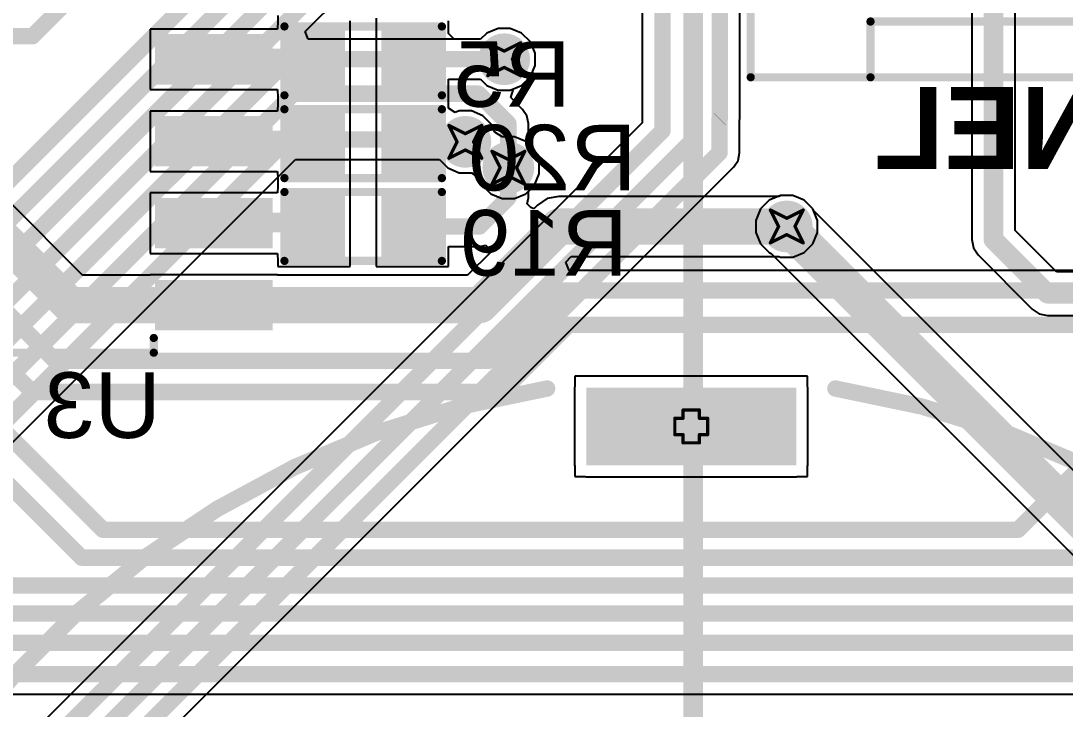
# Model space of a CAD drawing. Header units: inches. Extents: x -48 to 200, y -49 to 27.
# Drawn here: x 1.523 to 2.16, y 1.291 to 1.71 of the extents above; entities that cross this region are included whole.
import ezdxf

# ---------------------------------------------------------------- set-up
doc = ezdxf.new("R2010")
doc.units = ezdxf.units.IN
doc.header["$MEASUREMENT"] = 0
for name, color, linetype in [('Bottom Layer', 5, 'Continuous'), ('Bottom Overlay', 54, 'Continuous'), ('Bottom Paste', 16, 'Continuous'), ('Bottom Solder', 6, 'Continuous'), ('Dimension', 6, 'Continuous'), ('Drill Drawing', 1, 'Continuous'), ('Multi-Layer', 9, 'Continuous'), ('Pad Holes', 156, 'Continuous'), ('Top Layer', 1, 'Continuous'), ('Top Solder', 216, 'Continuous'), ('Via Holes', 16, 'Continuous')]:
    doc.layers.add(name, color=color, linetype=linetype)
doc.styles.add('Arial', font='', dxfattribs={"height": 0.2})
doc.styles.add('Arial_Bold', font='', dxfattribs={"height": 0.2})
doc.styles.get('Arial').set_extended_font_data('Arial')
doc.styles.get('Arial_Bold').set_extended_font_data('Arial', bold=True)

# ---------------------------------------------------------------- blocks, each defined once
blk = doc.blocks.new('R___0603_B_15')
at = {"layer": 'Bottom Layer'}
for points in [[(-0.045, -0.0175), (-0.045, 0.0175), (-0.015, 0.0175), (-0.015, -0.0175)], [(0.015, -0.0175), (0.015, 0.0175), (0.045, 0.0175), (0.045, -0.0175)]]:
    blk.add_hatch(color=5, dxfattribs=at).paths.add_polyline_path(points)
at = {"layer": 'Bottom Paste'}
for points in [[(-0.045, -0.0175), (-0.045, 0.0175), (-0.015, 0.0175), (-0.015, -0.0175)], [(0.015, -0.0175), (0.015, 0.0175), (0.045, 0.0175), (0.045, -0.0175)]]:
    blk.add_hatch(color=16, dxfattribs=at).paths.add_polyline_path(points)
at = {"layer": 'Bottom Solder'}
for points in [[(-0.049, -0.0215), (-0.049, 0.0215), (-0.011, 0.0215), (-0.011, -0.0215)], [(0.011, -0.0215), (0.011, 0.0215), (0.049, 0.0215), (0.049, -0.0215)]]:
    blk.add_hatch(color=6, dxfattribs=at).paths.add_polyline_path(points)
at = {"layer": 'Bottom Overlay', "const_width": 0.005}
for points in [[(-0.048, 0.021), (0.048, 0.021)], [(-0.048, -0.021), (-0.048, 0.021)], [(0.048, -0.021), (0.048, 0.021)], [(-0.048, -0.021), (0.048, -0.021)]]:
    blk.add_lwpolyline(points, dxfattribs=at)
at = {"layer": 'Bottom Overlay', "const_width": 0.0025}
for points in [[(-0.04925, 0.021, 1), (-0.04675, 0.021, 1)], [(-0.04925, 0.021, 1), (-0.04675, 0.021, 1)], [(0.04675, 0.021, 1), (0.04925, 0.021, 1)], [(0.04675, 0.021, 1), (0.04925, 0.021, 1)], [(-0.04925, -0.021, 1), (-0.04675, -0.021, 1)], [(-0.04925, -0.021, 1), (-0.04675, -0.021, 1)], [(0.04675, -0.021, 1), (0.04925, -0.021, 1)], [(0.04675, -0.021, 1), (0.04925, -0.021, 1)]]:
    blk.add_lwpolyline(points, format="xyb", close=True, dxfattribs=at)
blk = doc.blocks.new('R___0603_B_16')
at = {"layer": 'Bottom Layer'}
for points in [[(-0.045, -0.0175), (-0.045, 0.0175), (-0.015, 0.0175), (-0.015, -0.0175)], [(0.015, -0.0175), (0.015, 0.0175), (0.045, 0.0175), (0.045, -0.0175)]]:
    blk.add_hatch(color=5, dxfattribs=at).paths.add_polyline_path(points)
at = {"layer": 'Bottom Paste'}
for points in [[(-0.045, -0.0175), (-0.045, 0.0175), (-0.015, 0.0175), (-0.015, -0.0175)], [(0.015, -0.0175), (0.015, 0.0175), (0.045, 0.0175), (0.045, -0.0175)]]:
    blk.add_hatch(color=16, dxfattribs=at).paths.add_polyline_path(points)
at = {"layer": 'Bottom Solder'}
for points in [[(-0.049, -0.0215), (-0.049, 0.0215), (-0.011, 0.0215), (-0.011, -0.0215)], [(0.011, -0.0215), (0.011, 0.0215), (0.049, 0.0215), (0.049, -0.0215)]]:
    blk.add_hatch(color=6, dxfattribs=at).paths.add_polyline_path(points)
at = {"layer": 'Bottom Overlay', "const_width": 0.005}
for points in [[(-0.048, 0.021), (0.048, 0.021)], [(-0.048, -0.021), (-0.048, 0.021)], [(0.048, -0.021), (0.048, 0.021)], [(-0.048, -0.021), (0.048, -0.021)]]:
    blk.add_lwpolyline(points, dxfattribs=at)
at = {"layer": 'Bottom Overlay', "const_width": 0.0025}
for points in [[(-0.04925, 0.021, 1), (-0.04675, 0.021, 1)], [(-0.04925, 0.021, 1), (-0.04675, 0.021, 1)], [(0.04675, 0.021, 1), (0.04925, 0.021, 1)], [(0.04675, 0.021, 1), (0.04925, 0.021, 1)], [(-0.04925, -0.021, 1), (-0.04675, -0.021, 1)], [(-0.04925, -0.021, 1), (-0.04675, -0.021, 1)], [(0.04675, -0.021, 1), (0.04925, -0.021, 1)], [(0.04675, -0.021, 1), (0.04925, -0.021, 1)]]:
    blk.add_lwpolyline(points, format="xyb", close=True, dxfattribs=at)
blk = doc.blocks.new('RV4NAYSD503A_B_19')
at = {"layer": 'Bottom Solder'}
h = blk.add_hatch(color=6, dxfattribs=at)
edge = h.paths.add_edge_path()
edge.add_arc((0.53202, 0.00126), 0.004, 0, 360)
at = {"layer": 'Pad Holes'}
blk.add_hatch(color=7, dxfattribs=at).paths.add_polyline_path([(0.55564, 0.06524), (0.55564, -0.06272), (0.5084, -0.06272), (0.5084, 0.06524)])
at = {"layer": 'Top Solder'}
h = blk.add_hatch(color=216, dxfattribs=at)
edge = h.paths.add_edge_path()
edge.add_arc((0.53202, 0.00126), 0.004, 0, 360)
at = {"layer": 'Bottom Overlay', "const_width": 0.01}
for points in [[(-0.55796, 0.00126, -0.924155), (0.55517, 0.08915)], [(0.55517, -0.08663, -0.924155), (-0.55796, 0.00126)]]:
    blk.add_lwpolyline(points, format="xyb", dxfattribs=at)
at = {"layer": 'Bottom Overlay', "const_width": 0.005}
for points in [[(0.55267, 0.08915, 1), (0.55767, 0.08915, 1)], [(0.55267, -0.08663, 1), (0.55767, -0.08663, 1)]]:
    blk.add_lwpolyline(points, format="xyb", close=True, dxfattribs=at)
blk = doc.blocks.new('0022232041_B_24')
at = {"layer": 'Bottom Layer'}
blk.add_hatch(color=5, dxfattribs=at).paths.add_polyline_path([(-0.18543, 0.03543), (-0.11457, 0.03543), (-0.11457, -0.03543), (-0.18543, -0.03543)])
h = blk.add_hatch(color=5, dxfattribs=at)
edge = h.paths.add_edge_path()
edge.add_arc((-0.05, 0), 0.03543, 0, 360)
h = blk.add_hatch(color=5, dxfattribs=at)
edge = h.paths.add_edge_path()
edge.add_arc((0.05, 0), 0.03543, 0, 360)
h = blk.add_hatch(color=5, dxfattribs=at)
edge = h.paths.add_edge_path()
edge.add_arc((0.15, 0), 0.03543, 0, 360)
at = {"layer": 'Bottom Solder'}
blk.add_hatch(color=6, dxfattribs=at).paths.add_polyline_path([(-0.18943, 0.03943), (-0.11057, 0.03943), (-0.11057, -0.03943), (-0.18943, -0.03943)])
h = blk.add_hatch(color=6, dxfattribs=at)
edge = h.paths.add_edge_path()
edge.add_arc((-0.05, 0), 0.03943, 0, 360)
h = blk.add_hatch(color=6, dxfattribs=at)
edge = h.paths.add_edge_path()
edge.add_arc((0.05, 0), 0.03943, 0, 360)
h = blk.add_hatch(color=6, dxfattribs=at)
edge = h.paths.add_edge_path()
edge.add_arc((0.15, 0), 0.03943, 0, 360)
at = {"layer": 'Multi-Layer'}
blk.add_hatch(color=9, dxfattribs=at).paths.add_polyline_path([(-0.18543, 0.03543), (-0.11457, 0.03543), (-0.11457, -0.03543), (-0.18543, -0.03543)])
h = blk.add_hatch(color=9, dxfattribs=at)
edge = h.paths.add_edge_path()
edge.add_arc((-0.05, 0), 0.03543, 0, 360)
h = blk.add_hatch(color=9, dxfattribs=at)
edge = h.paths.add_edge_path()
edge.add_arc((0.05, 0), 0.03543, 0, 360)
h = blk.add_hatch(color=9, dxfattribs=at)
edge = h.paths.add_edge_path()
edge.add_arc((0.15, 0), 0.03543, 0, 360)
at = {"layer": 'Pad Holes'}
h = blk.add_hatch(color=7, dxfattribs=at)
edge = h.paths.add_edge_path()
edge.add_arc((-0.15, 0), 0.02008, 0, 360)
h = blk.add_hatch(color=7, dxfattribs=at)
edge = h.paths.add_edge_path()
edge.add_arc((-0.05, 0), 0.02008, 0, 360)
h = blk.add_hatch(color=7, dxfattribs=at)
edge = h.paths.add_edge_path()
edge.add_arc((0.05, 0), 0.02008, 0, 360)
h = blk.add_hatch(color=7, dxfattribs=at)
edge = h.paths.add_edge_path()
edge.add_arc((0.15, 0), 0.02008, 0, 360)
at = {"layer": 'Top Layer'}
blk.add_hatch(color=1, dxfattribs=at).paths.add_polyline_path([(-0.18543, 0.03543), (-0.11457, 0.03543), (-0.11457, -0.03543), (-0.18543, -0.03543)])
h = blk.add_hatch(color=1, dxfattribs=at)
edge = h.paths.add_edge_path()
edge.add_arc((-0.05, 0), 0.03543, 0, 360)
h = blk.add_hatch(color=1, dxfattribs=at)
edge = h.paths.add_edge_path()
edge.add_arc((0.05, 0), 0.03543, 0, 360)
h = blk.add_hatch(color=1, dxfattribs=at)
edge = h.paths.add_edge_path()
edge.add_arc((0.15, 0), 0.03543, 0, 360)
at = {"layer": 'Top Solder'}
blk.add_hatch(color=216, dxfattribs=at).paths.add_polyline_path([(-0.18943, 0.03943), (-0.11057, 0.03943), (-0.11057, -0.03943), (-0.18943, -0.03943)])
h = blk.add_hatch(color=216, dxfattribs=at)
edge = h.paths.add_edge_path()
edge.add_arc((-0.05, 0), 0.03943, 0, 360)
h = blk.add_hatch(color=216, dxfattribs=at)
edge = h.paths.add_edge_path()
edge.add_arc((0.05, 0), 0.03943, 0, 360)
h = blk.add_hatch(color=216, dxfattribs=at)
edge = h.paths.add_edge_path()
edge.add_arc((0.15, 0), 0.03943, 0, 360)
at = {"layer": 'Bottom Overlay', "const_width": 0.005}
for points in [[(-0.198, -0.122), (-0.198, 0.129)], [(-0.198, 0.129), (0.199, 0.129)], [(0.199, -0.122), (0.199, 0.129)], [(-0.12495, -0.122), (-0.12495, -0.088)], [(-0.12495, -0.088), (0.12495, -0.088)], [(0.12495, -0.122), (0.12495, -0.088)], [(-0.198, -0.122), (0.199, -0.122)]]:
    blk.add_lwpolyline(points, dxfattribs=at)
at = {"layer": 'Bottom Overlay', "const_width": 0.0025}
for points in [[(-0.19925, 0.129, 1), (-0.19675, 0.129, 1)], [(-0.19925, 0.129, 1), (-0.19675, 0.129, 1)], [(0.19775, 0.129, 1), (0.20025, 0.129, 1)], [(0.19775, 0.129, 1), (0.20025, 0.129, 1)], [(-0.1262, -0.088, 1), (-0.12369, -0.088, 1)], [(-0.1262, -0.088, 1), (-0.12369, -0.088, 1)], [(0.12369, -0.088, 1), (0.1262, -0.088, 1)], [(0.12369, -0.088, 1), (0.1262, -0.088, 1)], [(-0.19925, -0.122, 1), (-0.19675, -0.122, 1)], [(-0.19925, -0.122, 1), (-0.19675, -0.122, 1)], [(-0.1262, -0.122, 1), (-0.12369, -0.122, 1)], [(0.12369, -0.122, 1), (0.1262, -0.122, 1)], [(0.19775, -0.122, 1), (0.20025, -0.122, 1)], [(0.19775, -0.122, 1), (0.20025, -0.122, 1)]]:
    blk.add_lwpolyline(points, format="xyb", close=True, dxfattribs=at)
blk = doc.blocks.new('16_SOIC__0_295___7_50___W______B_26')
at = {"layer": 'Bottom Layer'}
for points in [[(-0.21654, 0.18642), (-0.15276, 0.18642), (-0.15276, 0.16358), (-0.21654, 0.16358)], [(0.15276, 0.18642), (0.21654, 0.18642), (0.21654, 0.16358), (0.15276, 0.16358)], [(-0.21654, 0.13642), (-0.15276, 0.13642), (-0.15276, 0.11358), (-0.21654, 0.11358)], [(0.15276, 0.13642), (0.21654, 0.13642), (0.21654, 0.11358), (0.15276, 0.11358)], [(-0.21654, 0.08642), (-0.15276, 0.08642), (-0.15276, 0.06358), (-0.21654, 0.06358)], [(0.15276, 0.08642), (0.21654, 0.08642), (0.21654, 0.06358), (0.15276, 0.06358)], [(-0.21654, 0.03642), (-0.15276, 0.03642), (-0.15276, 0.01358), (-0.21654, 0.01358)], [(0.15276, 0.03642), (0.21654, 0.03642), (0.21654, 0.01358), (0.15276, 0.01358)], [(-0.21654, -0.01358), (-0.15276, -0.01358), (-0.15276, -0.03642), (-0.21654, -0.03642)], [(0.15276, -0.01358), (0.21654, -0.01358), (0.21654, -0.03642), (0.15276, -0.03642)], [(-0.21654, -0.06358), (-0.15276, -0.06358), (-0.15276, -0.08642), (-0.21654, -0.08642)], [(0.15276, -0.06358), (0.21654, -0.06358), (0.21654, -0.08642), (0.15276, -0.08642)], [(-0.21654, -0.11358), (-0.15276, -0.11358), (-0.15276, -0.13642), (-0.21654, -0.13642)], [(0.15276, -0.11358), (0.21654, -0.11358), (0.21654, -0.13642), (0.15276, -0.13642)], [(-0.21654, -0.16358), (-0.15276, -0.16358), (-0.15276, -0.18642), (-0.21654, -0.18642)], [(0.15276, -0.16358), (0.21654, -0.16358), (0.21654, -0.18642), (0.15276, -0.18642)]]:
    blk.add_hatch(color=5, dxfattribs=at).paths.add_polyline_path(points)
at = {"layer": 'Bottom Paste'}
for points in [[(-0.21654, 0.18642), (-0.15276, 0.18642), (-0.15276, 0.16358), (-0.21654, 0.16358)], [(0.15276, 0.18642), (0.21654, 0.18642), (0.21654, 0.16358), (0.15276, 0.16358)], [(-0.21654, 0.13642), (-0.15276, 0.13642), (-0.15276, 0.11358), (-0.21654, 0.11358)], [(0.15276, 0.13642), (0.21654, 0.13642), (0.21654, 0.11358), (0.15276, 0.11358)], [(-0.21654, 0.08642), (-0.15276, 0.08642), (-0.15276, 0.06358), (-0.21654, 0.06358)], [(0.15276, 0.08642), (0.21654, 0.08642), (0.21654, 0.06358), (0.15276, 0.06358)], [(-0.21654, 0.03642), (-0.15276, 0.03642), (-0.15276, 0.01358), (-0.21654, 0.01358)], [(0.15276, 0.03642), (0.21654, 0.03642), (0.21654, 0.01358), (0.15276, 0.01358)], [(-0.21654, -0.01358), (-0.15276, -0.01358), (-0.15276, -0.03642), (-0.21654, -0.03642)], [(0.15276, -0.01358), (0.21654, -0.01358), (0.21654, -0.03642), (0.15276, -0.03642)], [(-0.21654, -0.06358), (-0.15276, -0.06358), (-0.15276, -0.08642), (-0.21654, -0.08642)], [(0.15276, -0.06358), (0.21654, -0.06358), (0.21654, -0.08642), (0.15276, -0.08642)], [(-0.21654, -0.11358), (-0.15276, -0.11358), (-0.15276, -0.13642), (-0.21654, -0.13642)], [(0.15276, -0.11358), (0.21654, -0.11358), (0.21654, -0.13642), (0.15276, -0.13642)], [(-0.21654, -0.16358), (-0.15276, -0.16358), (-0.15276, -0.18642), (-0.21654, -0.18642)], [(0.15276, -0.16358), (0.21654, -0.16358), (0.21654, -0.18642), (0.15276, -0.18642)]]:
    blk.add_hatch(color=16, dxfattribs=at).paths.add_polyline_path(points)
at = {"layer": 'Bottom Solder'}
for points in [[(-0.22054, 0.19042), (-0.14876, 0.19042), (-0.14876, 0.15958), (-0.22054, 0.15958)], [(0.14876, 0.19042), (0.22054, 0.19042), (0.22054, 0.15958), (0.14876, 0.15958)], [(-0.22054, 0.14042), (-0.14876, 0.14042), (-0.14876, 0.10958), (-0.22054, 0.10958)], [(0.14876, 0.14042), (0.22054, 0.14042), (0.22054, 0.10958), (0.14876, 0.10958)], [(-0.22054, 0.09042), (-0.14876, 0.09042), (-0.14876, 0.05958), (-0.22054, 0.05958)], [(0.14876, 0.09042), (0.22054, 0.09042), (0.22054, 0.05958), (0.14876, 0.05958)], [(-0.22054, 0.04042), (-0.14876, 0.04042), (-0.14876, 0.00958), (-0.22054, 0.00958)], [(0.14876, 0.04042), (0.22054, 0.04042), (0.22054, 0.00958), (0.14876, 0.00958)], [(-0.22054, -0.00958), (-0.14876, -0.00958), (-0.14876, -0.04042), (-0.22054, -0.04042)], [(0.14876, -0.00958), (0.22054, -0.00958), (0.22054, -0.04042), (0.14876, -0.04042)], [(-0.22054, -0.05958), (-0.14876, -0.05958), (-0.14876, -0.09042), (-0.22054, -0.09042)], [(0.14876, -0.05958), (0.22054, -0.05958), (0.22054, -0.09042), (0.14876, -0.09042)], [(-0.22054, -0.10958), (-0.14876, -0.10958), (-0.14876, -0.14042), (-0.22054, -0.14042)], [(0.14876, -0.10958), (0.22054, -0.10958), (0.22054, -0.14042), (0.14876, -0.14042)], [(-0.22054, -0.15958), (-0.14876, -0.15958), (-0.14876, -0.19042), (-0.22054, -0.19042)], [(0.14876, -0.15958), (0.22054, -0.15958), (0.22054, -0.19042), (0.14876, -0.19042)]]:
    blk.add_hatch(color=6, dxfattribs=at).paths.add_polyline_path(points)
at = {"layer": 'Bottom Overlay', "const_width": 0.005}
for points in [[(-0.148, 0.195), (-0.148, 0.204)], [(-0.148, 0.204), (0.148, 0.204)], [(0.148, 0.195), (0.148, 0.204)], [(-0.228, -0.181), (-0.228, -0.171)], [(-0.228, -0.171), (-0.223, -0.176)], [(-0.228, -0.181), (-0.223, -0.176)], [(-0.148, -0.204), (-0.148, -0.195)], [(0.148, -0.204), (0.148, -0.195)], [(-0.148, -0.204), (0.148, -0.204)]]:
    blk.add_lwpolyline(points, dxfattribs=at)
at = {"layer": 'Bottom Overlay', "const_width": 0.0025}
for points in [[(-0.14925, 0.204, 1), (-0.14675, 0.204, 1)], [(-0.14925, 0.204, 1), (-0.14675, 0.204, 1)], [(0.14675, 0.204, 1), (0.14925, 0.204, 1)], [(0.14675, 0.204, 1), (0.14925, 0.204, 1)], [(-0.14925, 0.195, 1), (-0.14675, 0.195, 1)], [(0.14675, 0.195, 1), (0.14925, 0.195, 1)], [(-0.22925, -0.171, 1), (-0.22675, -0.171, 1)], [(-0.22925, -0.171, 1), (-0.22675, -0.171, 1)], [(-0.22425, -0.176, 1), (-0.22175, -0.176, 1)], [(-0.22425, -0.176, 1), (-0.22175, -0.176, 1)], [(-0.22925, -0.181, 1), (-0.22675, -0.181, 1)], [(-0.22925, -0.181, 1), (-0.22675, -0.181, 1)], [(-0.14925, -0.195, 1), (-0.14675, -0.195, 1)], [(0.14675, -0.195, 1), (0.14925, -0.195, 1)], [(-0.14925, -0.204, 1), (-0.14675, -0.204, 1)], [(-0.14925, -0.204, 1), (-0.14675, -0.204, 1)], [(0.14675, -0.204, 1), (0.14925, -0.204, 1)], [(0.14675, -0.204, 1), (0.14925, -0.204, 1)]]:
    blk.add_lwpolyline(points, format="xyb", close=True, dxfattribs=at)
blk = doc.blocks.new('R___0603_B_32')
at = {"layer": 'Bottom Layer'}
for points in [[(-0.045, -0.0175), (-0.045, 0.0175), (-0.015, 0.0175), (-0.015, -0.0175)], [(0.015, -0.0175), (0.015, 0.0175), (0.045, 0.0175), (0.045, -0.0175)]]:
    blk.add_hatch(color=5, dxfattribs=at).paths.add_polyline_path(points)
at = {"layer": 'Bottom Paste'}
for points in [[(-0.045, -0.0175), (-0.045, 0.0175), (-0.015, 0.0175), (-0.015, -0.0175)], [(0.015, -0.0175), (0.015, 0.0175), (0.045, 0.0175), (0.045, -0.0175)]]:
    blk.add_hatch(color=16, dxfattribs=at).paths.add_polyline_path(points)
at = {"layer": 'Bottom Solder'}
for points in [[(-0.049, -0.0215), (-0.049, 0.0215), (-0.011, 0.0215), (-0.011, -0.0215)], [(0.011, -0.0215), (0.011, 0.0215), (0.049, 0.0215), (0.049, -0.0215)]]:
    blk.add_hatch(color=6, dxfattribs=at).paths.add_polyline_path(points)
at = {"layer": 'Bottom Overlay', "const_width": 0.005}
for points in [[(-0.048, 0.021), (0.048, 0.021)], [(-0.048, -0.021), (-0.048, 0.021)], [(0.048, -0.021), (0.048, 0.021)], [(-0.048, -0.021), (0.048, -0.021)]]:
    blk.add_lwpolyline(points, dxfattribs=at)
at = {"layer": 'Bottom Overlay', "const_width": 0.0025}
for points in [[(-0.04925, 0.021, 1), (-0.04675, 0.021, 1)], [(-0.04925, 0.021, 1), (-0.04675, 0.021, 1)], [(0.04675, 0.021, 1), (0.04925, 0.021, 1)], [(0.04675, 0.021, 1), (0.04925, 0.021, 1)], [(-0.04925, -0.021, 1), (-0.04675, -0.021, 1)], [(-0.04925, -0.021, 1), (-0.04675, -0.021, 1)], [(0.04675, -0.021, 1), (0.04925, -0.021, 1)], [(0.04675, -0.021, 1), (0.04925, -0.021, 1)]]:
    blk.add_lwpolyline(points, format="xyb", close=True, dxfattribs=at)

msp = doc.modelspace()

# ---------------------------------------------------------------- hatches: boundary and pattern name
at = {"layer": 'Bottom Layer'}
h = msp.add_hatch(color=5, dxfattribs=at)
edge = h.paths.add_edge_path()
edge.add_arc((1.81768, 1.687), 0.01181, 0, 360)
h = msp.add_hatch(color=5, dxfattribs=at)
edge = h.paths.add_edge_path()
edge.add_arc((1.79399, 1.63662), 0.01181, 0, 360)
h = msp.add_hatch(color=5, dxfattribs=at)
edge = h.paths.add_edge_path()
edge.add_arc((1.82021, 1.6208), 0.01181, 0, 360)
h = msp.add_hatch(color=5, dxfattribs=at)
edge = h.paths.add_edge_path()
edge.add_arc((1.99, 1.585), 0.01181, 0, 360)
at = {"layer": 'Bottom Solder'}
h = msp.add_hatch(color=6, dxfattribs=at)
edge = h.paths.add_edge_path()
edge.add_arc((1.81768, 1.687), 0.01581, 0, 360)
h = msp.add_hatch(color=6, dxfattribs=at)
edge = h.paths.add_edge_path()
edge.add_arc((1.79399, 1.63662), 0.01581, 0, 360)
h = msp.add_hatch(color=6, dxfattribs=at)
edge = h.paths.add_edge_path()
edge.add_arc((1.82021, 1.6208), 0.01581, 0, 360)
h = msp.add_hatch(color=6, dxfattribs=at)
edge = h.paths.add_edge_path()
edge.add_arc((1.99, 1.585), 0.01581, 0, 360)
at = {"layer": 'Top Layer'}
h = msp.add_hatch(color=1, dxfattribs=at)
edge = h.paths.add_edge_path()
edge.add_arc((1.81768, 1.687), 0.01181, 0, 360)
h = msp.add_hatch(color=1, dxfattribs=at)
edge = h.paths.add_edge_path()
edge.add_arc((1.79399, 1.63662), 0.01181, 0, 360)
h = msp.add_hatch(color=1, dxfattribs=at)
edge = h.paths.add_edge_path()
edge.add_arc((1.82021, 1.6208), 0.01181, 0, 360)
h = msp.add_hatch(color=1, dxfattribs=at)
edge = h.paths.add_edge_path()
edge.add_arc((1.99, 1.585), 0.01181, 0, 360)
at = {"layer": 'Top Solder'}
h = msp.add_hatch(color=216, dxfattribs=at)
edge = h.paths.add_edge_path()
edge.add_arc((1.81768, 1.687), 0.01581, 0, 360)
h = msp.add_hatch(color=216, dxfattribs=at)
edge = h.paths.add_edge_path()
edge.add_arc((1.79399, 1.63662), 0.01581, 0, 360)
h = msp.add_hatch(color=216, dxfattribs=at)
edge = h.paths.add_edge_path()
edge.add_arc((1.82021, 1.6208), 0.01581, 0, 360)
h = msp.add_hatch(color=216, dxfattribs=at)
edge = h.paths.add_edge_path()
edge.add_arc((1.99, 1.585), 0.01581, 0, 360)
at = {"layer": 'Via Holes'}
h = msp.add_hatch(color=7, dxfattribs=at)
edge = h.paths.add_edge_path()
edge.add_arc((1.81768, 1.687), 0.00591, 0, 360)
h = msp.add_hatch(color=7, dxfattribs=at)
edge = h.paths.add_edge_path()
edge.add_arc((1.79399, 1.63662), 0.00591, 0, 360)
h = msp.add_hatch(color=7, dxfattribs=at)
edge = h.paths.add_edge_path()
edge.add_arc((1.82021, 1.6208), 0.00591, 0, 360)
h = msp.add_hatch(color=7, dxfattribs=at)
edge = h.paths.add_edge_path()
edge.add_arc((1.99, 1.585), 0.00591, 0, 360)

# ---------------------------------------------------------------- linework, layer by layer
at = {"layer": 'Bottom Layer'}
for p, q in [((1.67968, 1.71364), (1.67968, 1.71035)), ((1.67968, 1.71035), (1.67954, 1.70542)), ((1.72368, 1.707), (1.72368, 1.7105)), ((1.72368, 1.665), (1.72368, 1.707)), ((1.73968, 1.712), (1.73968, 1.707)), ((1.73968, 1.707), (1.73968, 1.665)), ((1.78368, 1.70277), (1.78368, 1.7105)), ((1.67954, 1.70542), (1.60176, 1.70542)), ((1.60176, 1.70542), (1.60176, 1.66858)), ((1.78721, 1.69924), (1.78368, 1.70277)), ((1.80702, 1.70295), (1.80331, 1.69924)), ((1.81394, 1.70581), (1.80702, 1.70295)), ((1.82142, 1.70581), (1.81394, 1.70581)), ((1.82833, 1.70295), (1.82142, 1.70581)), ((1.83363, 1.69766), (1.82833, 1.70295)), ((1.80331, 1.69924), (1.78721, 1.69924)), ((1.83649, 1.69074), (1.83363, 1.69766)), ((1.83649, 1.68326), (1.83649, 1.69074)), ((1.83363, 1.67634), (1.83649, 1.68326)), ((1.78368, 1.665), (1.78368, 1.67476)), ((1.78368, 1.67476), (1.80331, 1.67476)), ((1.80331, 1.67476), (1.80702, 1.67105)), ((1.82833, 1.67105), (1.83363, 1.67634)), ((1.60176, 1.66858), (1.67953, 1.66858)), ((1.67953, 1.66858), (1.67968, 1.66364)), ((1.80702, 1.67105), (1.81394, 1.66819)), ((1.82142, 1.66819), (1.82833, 1.67105)), ((1.67968, 1.66364), (1.67968, 1.66)), ((1.72368, 1.66), (1.72368, 1.665)), ((1.73968, 1.665), (1.73968, 1.6615)), ((1.78368, 1.66), (1.78368, 1.665)), ((1.81394, 1.66819), (1.82142, 1.66819)), ((1.67968, 1.66), (1.67954, 1.65542)), ((1.72368, 1.6565), (1.72368, 1.66)), ((1.72368, 1.6145), (1.72368, 1.6565)), ((1.73968, 1.6615), (1.73968, 1.6565)), ((1.73968, 1.6565), (1.73968, 1.611)), ((1.78368, 1.65721), (1.78368, 1.66)), ((1.78784, 1.65443), (1.78368, 1.65721)), ((1.67954, 1.65542), (1.60176, 1.65542)), ((1.60176, 1.65542), (1.60176, 1.61858)), ((1.79025, 1.65543), (1.78784, 1.65443)), ((1.79773, 1.65543), (1.79025, 1.65543)), ((1.80465, 1.65257), (1.79773, 1.65543)), ((1.80994, 1.64728), (1.80465, 1.65257)), ((1.81192, 1.64251), (1.80994, 1.64728)), ((1.81647, 1.63961), (1.81192, 1.64251)), ((1.82395, 1.63961), (1.81647, 1.63961)), ((1.83087, 1.63675), (1.82395, 1.63961)), ((1.83616, 1.63145), (1.83087, 1.63675)), ((1.83902, 1.62454), (1.83616, 1.63145)), ((1.83902, 1.61706), (1.83902, 1.62454)), ((1.60176, 1.61858), (1.67953, 1.61858)), ((1.67953, 1.61858), (1.67968, 1.61364)), ((1.67968, 1.61364), (1.67968, 1.6095)), ((1.72368, 1.6095), (1.72368, 1.6145)), ((1.73968, 1.611), (1.73968, 1.611)), ((1.73968, 1.611), (1.73968, 1.6095)), ((1.83616, 1.61014), (1.83902, 1.61706)), ((1.67954, 1.60542), (1.60176, 1.60542)), ((1.60176, 1.60542), (1.60176, 1.56858)), ((1.67968, 1.6095), (1.67954, 1.60542)), ((1.72368, 1.606), (1.72368, 1.6095)), ((1.72368, 1.5605), (1.72368, 1.606)), ((1.73968, 1.6095), (1.73968, 1.6095)), ((1.73968, 1.6095), (1.73968, 1.5605)), ((1.83244, 1.60643), (1.83616, 1.61014)), ((1.83244, 1.60253), (1.83244, 1.60643)), ((1.5606, 1.55535), (1.51535, 1.6006)), ((1.83168, 1.59871), (1.83244, 1.60253)), ((1.83397, 1.59666), (1.83168, 1.59871)), ((1.84398, 1.60196), (1.83802, 1.59798)), ((1.851, 1.60335), (1.84398, 1.60196)), ((1.98515, 1.60335), (1.851, 1.60335)), ((1.98626, 1.60381), (1.98515, 1.60335)), ((1.99374, 1.60381), (1.98626, 1.60381)), ((2.00066, 1.60095), (1.99374, 1.60381)), ((2.00595, 1.59566), (2.00066, 1.60095)), ((1.83581, 1.59576), (1.83397, 1.59666)), ((1.83802, 1.59798), (1.83581, 1.59576)), ((2.00881, 1.58874), (2.00595, 1.59566)), ((2.00881, 1.58126), (2.00881, 1.58874)), ((2.00595, 1.57434), (2.00881, 1.58126)), ((1.80268, 1.57276), (1.8065, 1.57352)), ((1.8065, 1.57352), (1.80855, 1.57124)), ((2.00066, 1.56905), (2.00595, 1.57434)), ((1.60176, 1.56858), (1.67954, 1.56858)), ((1.67954, 1.56858), (1.67968, 1.56364)), ((1.78368, 1.5605), (1.78368, 1.57276)), ((1.78368, 1.57276), (1.80268, 1.57276)), ((1.80945, 1.5694), (1.7954, 1.55535)), ((1.80855, 1.57124), (1.80945, 1.5694)), ((1.85519, 1.56324), (1.8586, 1.56665)), ((1.8586, 1.56665), (1.98515, 1.56665)), ((1.98515, 1.56665), (1.98626, 1.56619)), ((1.99374, 1.56619), (2.00066, 1.56905)), ((1.67968, 1.56364), (1.67968, 1.5605)), ((1.67968, 1.5605), (1.72368, 1.5605)), ((1.73968, 1.5605), (1.78368, 1.5605)), ((1.85726, 1.55824), (1.85519, 1.56324)), ((1.98626, 1.56619), (1.99374, 1.56619)), ((1.60176, 1.55535), (1.5606, 1.55535)), ((1.67954, 1.55542), (1.60176, 1.55542)), ((1.60176, 1.55542), (1.60176, 1.55535)), ((1.67954, 1.55535), (1.67954, 1.55542)), ((1.7954, 1.55535), (1.67954, 1.55535)), ((2.284, 1.55824), (1.85726, 1.55824)), ((0.53996, 1.29976), (2.26987, 1.29976))]:
    msp.add_line(p, q, dxfattribs=at)
for points, const_width in [([(1.64115, 1.6875), (1.70118, 1.6875)], 0.012), ([(1.76268, 1.687), (1.81768, 1.687)], 0.01), ([(1.64115, 1.6375), (1.70118, 1.6375)], 0.012), ([(1.7628, 1.63662), (1.79399, 1.63662)], 0.01), ([(1.82021, 1.60253), (1.82021, 1.6208)], 0.01), ([(1.80268, 1.585), (1.82021, 1.60253)], 0.01), ([(1.497, 1.593), (1.553, 1.537)], 0.022), ([(1.386, 1.587), (1.573, 1.4)], 0.01), ([(1.64115, 1.5875), (1.70118, 1.5875)], 0.012), ([(1.803, 1.537), (1.851, 1.585)], 0.022), ([(1.851, 1.585), (1.99, 1.585)], 0.022), ([(1.76168, 1.585), (1.80268, 1.585)], 0.01), ([(1.46651, 1.58049), (1.544, 1.503)], 0.01), ([(1.446, 1.568), (1.52997, 1.48403)], 0.01), ([(1.553, 1.537), (1.64065, 1.537)], 0.022), ([(1.64065, 1.537), (1.803, 1.537)], 0.022), ([(1.808, 1.503), (1.851, 1.546)], 0.01), ([(1.851, 1.546), (2.284, 1.546)], 0.01), ([(1.406, 1.537), (1.56, 1.383)], 0.01), ([(1.81603, 1.48403), (1.857, 1.525)], 0.01), ([(1.857, 1.525), (2.166, 1.525)], 0.01), ([(1.544, 1.503), (1.808, 1.503)], 0.01), ([(1.52997, 1.48403), (1.81603, 1.48403)], 0.01), ([(2.131, 1.4), (2.187, 1.456)], 0.01), ([(1.573, 1.4), (2.131, 1.4)], 0.01), ([(1.56, 1.383), (2.18126, 1.383)], 0.01), ([(0.778, 1.366), (2.30096, 1.366)], 0.01), ([(0.768, 1.349), (2.292, 1.349)], 0.01), ([(0.545, 1.331), (2.27998, 1.331)], 0.01), ([(0.53996, 1.312), (2.27493, 1.312)], 0.01)]:
    msp.add_lwpolyline(points, dxfattribs=dict(at, const_width=const_width))
for points, const_width in [([(1.63815, 1.6875, 1), (1.64415, 1.6875, 1)], 0.006), ([(1.69818, 1.6875, 1), (1.70418, 1.6875, 1)], 0.006), ([(1.76018, 1.687, 1), (1.76518, 1.687, 1)], 0.005), ([(1.81518, 1.687, 1), (1.82018, 1.687, 1)], 0.005), ([(1.63815, 1.6375, 1), (1.64415, 1.6375, 1)], 0.006), ([(1.69818, 1.6375, 1), (1.70418, 1.6375, 1)], 0.006), ([(1.7603, 1.63662, 1), (1.7653, 1.63662, 1)], 0.005), ([(1.79149, 1.63662, 1), (1.79649, 1.63662, 1)], 0.005), ([(1.81771, 1.6208, 1), (1.82271, 1.6208, 1)], 0.005), ([(1.81771, 1.60253, 1), (1.82271, 1.60253, 1)], 0.005), ([(1.81771, 1.60253, 1), (1.82271, 1.60253, 1)], 0.005), ([(1.63815, 1.5875, 1), (1.64415, 1.5875, 1)], 0.006), ([(1.69818, 1.5875, 1), (1.70418, 1.5875, 1)], 0.006), ([(1.8455, 1.585, 1), (1.8565, 1.585, 1)], 0.011), ([(1.8455, 1.585, 1), (1.8565, 1.585, 1)], 0.011), ([(1.9845, 1.585, 1), (1.9955, 1.585, 1)], 0.011), ([(1.75918, 1.585, 1), (1.76418, 1.585, 1)], 0.005), ([(1.80018, 1.585, 1), (1.80518, 1.585, 1)], 0.005), ([(1.80018, 1.585, 1), (1.80518, 1.585, 1)], 0.005), ([(1.5475, 1.537, 1), (1.5585, 1.537, 1)], 0.011), ([(1.5475, 1.537, 1), (1.5585, 1.537, 1)], 0.011), ([(1.63515, 1.537, 1), (1.64615, 1.537, 1)], 0.011), ([(1.63515, 1.537, 1), (1.64615, 1.537, 1)], 0.011), ([(1.7975, 1.537, 1), (1.8085, 1.537, 1)], 0.011), ([(1.7975, 1.537, 1), (1.8085, 1.537, 1)], 0.011), ([(1.8485, 1.546, 1), (1.8535, 1.546, 1)], 0.005), ([(1.8485, 1.546, 1), (1.8535, 1.546, 1)], 0.005), ([(1.8545, 1.525, 1), (1.8595, 1.525, 1)], 0.005), ([(1.8545, 1.525, 1), (1.8595, 1.525, 1)], 0.005), ([(1.5415, 1.503, 1), (1.5465, 1.503, 1)], 0.005), ([(1.5415, 1.503, 1), (1.5465, 1.503, 1)], 0.005), ([(1.8055, 1.503, 1), (1.8105, 1.503, 1)], 0.005), ([(1.8055, 1.503, 1), (1.8105, 1.503, 1)], 0.005), ([(1.52747, 1.48403, 1), (1.53247, 1.48403, 1)], 0.005), ([(1.52747, 1.48403, 1), (1.53247, 1.48403, 1)], 0.005), ([(1.81353, 1.48403, 1), (1.81853, 1.48403, 1)], 0.005), ([(1.81353, 1.48403, 1), (1.81853, 1.48403, 1)], 0.005), ([(1.5705, 1.4, 1), (1.5755, 1.4, 1)], 0.005), ([(1.5705, 1.4, 1), (1.5755, 1.4, 1)], 0.005), ([(2.1285, 1.4, 1), (2.1335, 1.4, 1)], 0.005), ([(2.1285, 1.4, 1), (2.1335, 1.4, 1)], 0.005), ([(1.5575, 1.383, 1), (1.5625, 1.383, 1)], 0.005), ([(1.5575, 1.383, 1), (1.5625, 1.383, 1)], 0.005)]:
    msp.add_lwpolyline(points, format="xyb", close=True, dxfattribs=dict(at, const_width=const_width))
at = {"layer": 'Dimension', "const_width": 0.012}
msp.add_lwpolyline([(1.933, -0.069), (1.933, 1.931)], dxfattribs=at)
at = {"layer": 'Drill Drawing', "const_width": 0.002}
for points in [[(1.80768, 1.697), (1.81768, 1.692)], [(1.80768, 1.697), (1.81268, 1.687)], [(1.81768, 1.692), (1.82768, 1.697)], [(1.82268, 1.687), (1.82768, 1.697)], [(1.80768, 1.677), (1.81268, 1.687)], [(1.82268, 1.687), (1.82768, 1.677)], [(1.80768, 1.677), (1.81768, 1.682)], [(1.81768, 1.682), (1.82768, 1.677)], [(1.78399, 1.64662), (1.79399, 1.64162)], [(1.78399, 1.64662), (1.78899, 1.63662)], [(1.79399, 1.64162), (1.80399, 1.64662)], [(1.79899, 1.63662), (1.80399, 1.64662)], [(1.78399, 1.62662), (1.78899, 1.63662)], [(1.79899, 1.63662), (1.80399, 1.62662)], [(1.78399, 1.62662), (1.79399, 1.63162)], [(1.79399, 1.63162), (1.80399, 1.62662)], [(1.81021, 1.6308), (1.82021, 1.6258)], [(1.81021, 1.6308), (1.81521, 1.6208)], [(1.82021, 1.6258), (1.83021, 1.6308)], [(1.82521, 1.6208), (1.83021, 1.6308)], [(1.81021, 1.6108), (1.81521, 1.6208)], [(1.82521, 1.6208), (1.83021, 1.6108)], [(1.81021, 1.6108), (1.82021, 1.6158)], [(1.82021, 1.6158), (1.83021, 1.6108)], [(1.98, 1.595), (1.99, 1.59)], [(1.98, 1.595), (1.985, 1.585)], [(1.99, 1.59), (2, 1.595)], [(1.995, 1.585), (2, 1.595)], [(1.98, 1.575), (1.985, 1.585)], [(1.995, 1.585), (2, 1.575)], [(1.98, 1.575), (1.99, 1.58)], [(1.99, 1.58), (2, 1.575)], [(1.92674, 1.46802), (1.92674, 1.47302)], [(1.92674, 1.47302), (1.93674, 1.47302)], [(1.93674, 1.46802), (1.93674, 1.47302)], [(1.92174, 1.45802), (1.92174, 1.46802)], [(1.92174, 1.46802), (1.92674, 1.46802)], [(1.93674, 1.46802), (1.94174, 1.46802)], [(1.94174, 1.45802), (1.94174, 1.46802)], [(1.92174, 1.45802), (1.92674, 1.45802)], [(1.92674, 1.45302), (1.92674, 1.45802)], [(1.93674, 1.45802), (1.94174, 1.45802)], [(1.93674, 1.45302), (1.93674, 1.45802)], [(1.92674, 1.45302), (1.93674, 1.45302)]]:
    msp.add_lwpolyline(points, dxfattribs=at)
at = {"layer": 'Drill Drawing', "const_width": 0.001}
for points in [[(1.80718, 1.697, 1), (1.80818, 1.697, 1)], [(1.80718, 1.697, 1), (1.80818, 1.697, 1)], [(1.82718, 1.697, 1), (1.82818, 1.697, 1)], [(1.82718, 1.697, 1), (1.82818, 1.697, 1)], [(1.81218, 1.687, 1), (1.81318, 1.687, 1)], [(1.81218, 1.687, 1), (1.81318, 1.687, 1)], [(1.81718, 1.692, 1), (1.81818, 1.692, 1)], [(1.81718, 1.692, 1), (1.81818, 1.692, 1)], [(1.82218, 1.687, 1), (1.82318, 1.687, 1)], [(1.82218, 1.687, 1), (1.82318, 1.687, 1)], [(1.81718, 1.682, 1), (1.81818, 1.682, 1)], [(1.81718, 1.682, 1), (1.81818, 1.682, 1)], [(1.80718, 1.677, 1), (1.80818, 1.677, 1)], [(1.80718, 1.677, 1), (1.80818, 1.677, 1)], [(1.82718, 1.677, 1), (1.82818, 1.677, 1)], [(1.82718, 1.677, 1), (1.82818, 1.677, 1)], [(1.78349, 1.64662, 1), (1.78449, 1.64662, 1)], [(1.78349, 1.64662, 1), (1.78449, 1.64662, 1)], [(1.80349, 1.64662, 1), (1.80449, 1.64662, 1)], [(1.80349, 1.64662, 1), (1.80449, 1.64662, 1)], [(1.78849, 1.63662, 1), (1.78949, 1.63662, 1)], [(1.78849, 1.63662, 1), (1.78949, 1.63662, 1)], [(1.79349, 1.64162, 1), (1.79449, 1.64162, 1)], [(1.79349, 1.64162, 1), (1.79449, 1.64162, 1)], [(1.79849, 1.63662, 1), (1.79949, 1.63662, 1)], [(1.79849, 1.63662, 1), (1.79949, 1.63662, 1)], [(1.79349, 1.63162, 1), (1.79449, 1.63162, 1)], [(1.79349, 1.63162, 1), (1.79449, 1.63162, 1)], [(1.80971, 1.6308, 1), (1.81071, 1.6308, 1)], [(1.80971, 1.6308, 1), (1.81071, 1.6308, 1)], [(1.82971, 1.6308, 1), (1.83071, 1.6308, 1)], [(1.82971, 1.6308, 1), (1.83071, 1.6308, 1)], [(1.78349, 1.62662, 1), (1.78449, 1.62662, 1)], [(1.78349, 1.62662, 1), (1.78449, 1.62662, 1)], [(1.80349, 1.62662, 1), (1.80449, 1.62662, 1)], [(1.80349, 1.62662, 1), (1.80449, 1.62662, 1)], [(1.81971, 1.6258, 1), (1.82071, 1.6258, 1)], [(1.81971, 1.6258, 1), (1.82071, 1.6258, 1)], [(1.81471, 1.6208, 1), (1.81571, 1.6208, 1)], [(1.81471, 1.6208, 1), (1.81571, 1.6208, 1)], [(1.82471, 1.6208, 1), (1.82571, 1.6208, 1)], [(1.82471, 1.6208, 1), (1.82571, 1.6208, 1)], [(1.80971, 1.6108, 1), (1.81071, 1.6108, 1)], [(1.80971, 1.6108, 1), (1.81071, 1.6108, 1)], [(1.81971, 1.6158, 1), (1.82071, 1.6158, 1)], [(1.81971, 1.6158, 1), (1.82071, 1.6158, 1)], [(1.82971, 1.6108, 1), (1.83071, 1.6108, 1)], [(1.82971, 1.6108, 1), (1.83071, 1.6108, 1)], [(1.9795, 1.595, 1), (1.9805, 1.595, 1)], [(1.9795, 1.595, 1), (1.9805, 1.595, 1)], [(1.9995, 1.595, 1), (2.0005, 1.595, 1)], [(1.9995, 1.595, 1), (2.0005, 1.595, 1)], [(1.9845, 1.585, 1), (1.9855, 1.585, 1)], [(1.9845, 1.585, 1), (1.9855, 1.585, 1)], [(1.9895, 1.59, 1), (1.9905, 1.59, 1)], [(1.9895, 1.59, 1), (1.9905, 1.59, 1)], [(1.9945, 1.585, 1), (1.9955, 1.585, 1)], [(1.9945, 1.585, 1), (1.9955, 1.585, 1)], [(1.9895, 1.58, 1), (1.9905, 1.58, 1)], [(1.9895, 1.58, 1), (1.9905, 1.58, 1)], [(1.9795, 1.575, 1), (1.9805, 1.575, 1)], [(1.9795, 1.575, 1), (1.9805, 1.575, 1)], [(1.9995, 1.575, 1), (2.0005, 1.575, 1)], [(1.9995, 1.575, 1), (2.0005, 1.575, 1)], [(1.92624, 1.47302, 1), (1.92724, 1.47302, 1)], [(1.92624, 1.47302, 1), (1.92724, 1.47302, 1)], [(1.93624, 1.47302, 1), (1.93724, 1.47302, 1)], [(1.93624, 1.47302, 1), (1.93724, 1.47302, 1)], [(1.92124, 1.46802, 1), (1.92224, 1.46802, 1)], [(1.92124, 1.46802, 1), (1.92224, 1.46802, 1)], [(1.92624, 1.46802, 1), (1.92724, 1.46802, 1)], [(1.92624, 1.46802, 1), (1.92724, 1.46802, 1)], [(1.93624, 1.46802, 1), (1.93724, 1.46802, 1)], [(1.93624, 1.46802, 1), (1.93724, 1.46802, 1)], [(1.94124, 1.46802, 1), (1.94224, 1.46802, 1)], [(1.94124, 1.46802, 1), (1.94224, 1.46802, 1)], [(1.92124, 1.45802, 1), (1.92224, 1.45802, 1)], [(1.92124, 1.45802, 1), (1.92224, 1.45802, 1)], [(1.92624, 1.45802, 1), (1.92724, 1.45802, 1)], [(1.92624, 1.45802, 1), (1.92724, 1.45802, 1)], [(1.93624, 1.45802, 1), (1.93724, 1.45802, 1)], [(1.93624, 1.45802, 1), (1.93724, 1.45802, 1)], [(1.94124, 1.45802, 1), (1.94224, 1.45802, 1)], [(1.94124, 1.45802, 1), (1.94224, 1.45802, 1)], [(1.92624, 1.45302, 1), (1.92724, 1.45302, 1)], [(1.92624, 1.45302, 1), (1.92724, 1.45302, 1)], [(1.93624, 1.45302, 1), (1.93724, 1.45302, 1)], [(1.93624, 1.45302, 1), (1.93724, 1.45302, 1)]]:
    msp.add_lwpolyline(points, format="xyb", close=True, dxfattribs=at)
at = {"layer": 'Top Layer'}
for p, q in [((1.96138, 1.65057), (1.96138, 1.85035)), ((1.90191, 1.76656), (1.90191, 1.64829)), ((2.10275, 1.75762), (2.10275, 1.577)), ((2.12925, 1.58249), (2.12925, 1.75762)), ((1.69628, 1.70385), (1.71819, 1.72576)), ((1.6982, 1.69924), (1.69628, 1.70385)), ((1.80702, 1.70295), (1.80331, 1.69924)), ((1.81394, 1.70581), (1.80702, 1.70295)), ((1.82142, 1.70581), (1.81394, 1.70581)), ((1.82833, 1.70295), (1.82142, 1.70581)), ((1.83363, 1.69766), (1.82833, 1.70295)), ((1.80331, 1.69924), (1.6982, 1.69924)), ((1.83649, 1.69074), (1.83363, 1.69766)), ((1.83649, 1.68326), (1.83649, 1.69074)), ((1.83363, 1.67634), (1.83649, 1.68326)), ((1.82833, 1.67105), (1.83363, 1.67634)), ((1.82173, 1.66357), (1.82338, 1.669)), ((1.82338, 1.669), (1.82833, 1.67105)), ((1.82886, 1.65644), (1.82173, 1.66357)), ((1.83151, 1.65247), (1.82886, 1.65644)), ((1.83244, 1.64779), (1.83151, 1.65247)), ((1.96124, 1.64986), (1.96138, 1.65057)), ((1.96124, 1.63), (1.96124, 1.64986)), ((1.90191, 1.64829), (1.50834, 1.25472)), ((1.83244, 1.63517), (1.83244, 1.64779)), ((1.83616, 1.63145), (1.83244, 1.63517)), ((1.83902, 1.62454), (1.83616, 1.63145)), ((1.28024, 1.21568), (1.69032, 1.62576)), ((1.69032, 1.62576), (1.77825, 1.62576)), ((1.77825, 1.62576), (1.78334, 1.62067)), ((1.83902, 1.61706), (1.83902, 1.62454)), ((1.95765, 1.62135), (1.9603, 1.62532)), ((1.9603, 1.62532), (1.96124, 1.63)), ((1.52742, 1.19112), (1.95765, 1.62135)), ((1.78334, 1.62067), (1.79025, 1.61781)), ((1.79025, 1.61781), (1.79773, 1.61781)), ((1.79773, 1.61781), (1.80229, 1.61491)), ((1.80229, 1.61491), (1.80426, 1.61014)), ((1.83616, 1.61014), (1.83902, 1.61706)), ((1.80426, 1.61014), (1.80955, 1.60485)), ((1.80955, 1.60485), (1.81647, 1.60199)), ((1.82395, 1.60199), (1.83087, 1.60485)), ((1.83087, 1.60485), (1.83616, 1.61014)), ((1.81647, 1.60199), (1.82395, 1.60199)), ((1.97934, 1.60095), (1.97405, 1.59566)), ((1.98626, 1.60381), (1.97934, 1.60095)), ((1.99374, 1.60381), (1.98626, 1.60381)), ((2.00066, 1.60095), (1.99374, 1.60381)), ((2.00595, 1.59566), (2.00066, 1.60095)), ((1.97405, 1.59566), (1.97119, 1.58874)), ((2.00641, 1.59455), (2.00595, 1.59566)), ((2.18945, 1.41151), (2.00641, 1.59455)), ((1.97119, 1.58874), (1.97119, 1.58126)), ((1.97119, 1.58126), (1.97405, 1.57434)), ((2.15449, 1.55725), (2.12925, 1.58249)), ((1.97405, 1.57434), (1.97934, 1.56905)), ((2.10275, 1.577), (2.10375, 1.57193)), ((1.97934, 1.56905), (1.98045, 1.56859)), ((1.98045, 1.56859), (2.30765, 1.2414)), ((2.10375, 1.57193), (2.10663, 1.56763)), ((2.10663, 1.56763), (2.13963, 1.53463)), ((3.40697, 1.55725), (2.15449, 1.55725)), ((2.13963, 1.53463), (2.14393, 1.53175)), ((2.14393, 1.53175), (2.149, 1.53075)), ((2.149, 1.53075), (2.44328, 1.53075)), ((1.86707, 1.49364), (1.86076, 1.49364)), ((1.86076, 1.49364), (1.86076, 1.48733)), ((1.86776, 1.49378), (1.86707, 1.49364)), ((1.99572, 1.49378), (1.86776, 1.49378)), ((1.99641, 1.49364), (1.99572, 1.49378)), ((2.00272, 1.49364), (1.99641, 1.49364)), ((2.00272, 1.48733), (2.00272, 1.49364)), ((1.86076, 1.48733), (1.86063, 1.48664)), ((1.86063, 1.48664), (1.86063, 1.4394)), ((2.00285, 1.48664), (2.00272, 1.48733)), ((2.00285, 1.4394), (2.00285, 1.48664)), ((1.86063, 1.4394), (1.86076, 1.43871)), ((2.00272, 1.43871), (2.00285, 1.4394)), ((1.86076, 1.43871), (1.86076, 1.4324)), ((2.00272, 1.4324), (2.00272, 1.43871)), ((1.86076, 1.4324), (1.86707, 1.4324)), ((1.86707, 1.4324), (1.86776, 1.43226)), ((1.86776, 1.43226), (1.99572, 1.43226)), ((1.99572, 1.43226), (1.99641, 1.4324)), ((1.99641, 1.4324), (2.00272, 1.4324))]:
    msp.add_line(p, q, dxfattribs=at)
for points, const_width in [([(1.53, 1.701), (1.709, 1.88)], 0.01), ([(1.163, 1.26), (1.764, 1.861)], 0.01), ([(1.94914, 1.65057), (1.94914, 1.85035)], 0.01), ([(1.932, 1.63704), (1.932, 1.84346)], 0.01), ([(1.18, 1.25296), (1.76392, 1.83688)], 0.01), ([(1.91414, 1.64323), (1.91414, 1.83586)], 0.01), ([(2.116, 1.577), (2.116, 1.798)], 0.012), ([(1.197, 1.24592), (1.71308, 1.762)], 0.01), ([(1.21675, 1.24163), (1.71312, 1.738)], 0.01), ([(1.388, 1.701), (1.53, 1.701)], 0.01), ([(1.23375, 1.23458), (1.68617, 1.687)], 0.01), ([(1.68617, 1.687), (1.8198, 1.687)], 0.01), ([(1.251, 1.22779), (1.68921, 1.666)], 0.01), ([(1.68921, 1.666), (1.802, 1.666)], 0.01), ([(1.802, 1.666), (1.82021, 1.64779)], 0.01), ([(1.949, 1.65043), (1.94914, 1.65057)], 0.01), ([(1.82021, 1.6208), (1.82021, 1.64779)], 0.01), ([(1.949, 1.63), (1.949, 1.65043)], 0.01), ([(1.268, 1.22075), (1.68525, 1.638)], 0.01), ([(1.48119, 1.21027), (1.91414, 1.64323)], 0.01), ([(1.68525, 1.638), (1.79399, 1.638)], 0.01), ([(1.49819, 1.20323), (1.932, 1.63704)], 0.01), ([(1.51519, 1.19619), (1.949, 1.63)], 0.01), ([(1.99, 1.585), (2.326, 1.249)], 0.022), ([(2.116, 1.577), (2.149, 1.544)], 0.012), ([(2.149, 1.544), (3.40697, 1.544)], 0.012)]:
    msp.add_lwpolyline(points, dxfattribs=dict(at, const_width=const_width))
for points, const_width in [([(1.5275, 1.701, 1), (1.5325, 1.701, 1)], 0.005), ([(1.5275, 1.701, 1), (1.5325, 1.701, 1)], 0.005), ([(1.68367, 1.687, 1), (1.68867, 1.687, 1)], 0.005), ([(1.68367, 1.687, 1), (1.68867, 1.687, 1)], 0.005), ([(1.8173, 1.687, 1), (1.8223, 1.687, 1)], 0.005), ([(1.68671, 1.666, 1), (1.69171, 1.666, 1)], 0.005), ([(1.68671, 1.666, 1), (1.69171, 1.666, 1)], 0.005), ([(1.7995, 1.666, 1), (1.8045, 1.666, 1)], 0.005), ([(1.7995, 1.666, 1), (1.8045, 1.666, 1)], 0.005), ([(1.94664, 1.65057, 1), (1.95164, 1.65057, 1)], 0.005), ([(1.94664, 1.65057, 1), (1.95164, 1.65057, 1)], 0.005), ([(1.81771, 1.64779, 1), (1.82271, 1.64779, 1)], 0.005), ([(1.81771, 1.64779, 1), (1.82271, 1.64779, 1)], 0.005), ([(1.9465, 1.65043, 1), (1.9515, 1.65043, 1)], 0.005), ([(1.9465, 1.65043, 1), (1.9515, 1.65043, 1)], 0.005), ([(1.68275, 1.638, 1), (1.68775, 1.638, 1)], 0.005), ([(1.68275, 1.638, 1), (1.68775, 1.638, 1)], 0.005), ([(1.79149, 1.638, 1), (1.79649, 1.638, 1)], 0.005), ([(1.91164, 1.64323, 1), (1.91664, 1.64323, 1)], 0.005), ([(1.91164, 1.64323, 1), (1.91664, 1.64323, 1)], 0.005), ([(1.9295, 1.63704, 1), (1.9345, 1.63704, 1)], 0.005), ([(1.9295, 1.63704, 1), (1.9345, 1.63704, 1)], 0.005), ([(1.9465, 1.63, 1), (1.9515, 1.63, 1)], 0.005), ([(1.9465, 1.63, 1), (1.9515, 1.63, 1)], 0.005), ([(1.81771, 1.6208, 1), (1.82271, 1.6208, 1)], 0.005), ([(1.9845, 1.585, 1), (1.9955, 1.585, 1)], 0.011), ([(2.113, 1.577, 1), (2.119, 1.577, 1)], 0.006), ([(2.113, 1.577, 1), (2.119, 1.577, 1)], 0.006), ([(2.146, 1.544, 1), (2.152, 1.544, 1)], 0.006), ([(2.146, 1.544, 1), (2.152, 1.544, 1)], 0.006)]:
    msp.add_lwpolyline(points, format="xyb", close=True, dxfattribs=dict(at, const_width=const_width))

# ---------------------------------------------------------------- block references
at = {"rotation": 90}
msp.add_blockref('RV4NAYSD503A_B_19', (1.933, 0.931), dxfattribs=at)
for name, p in [('0022232041_B_24', (2.166, 1.798)), ('16_SOIC__0_295___7_50___W______B_26', (1.456, 1.712)), ('R___0603_B_32', (1.73168, 1.686)), ('R___0603_B_15', (1.73168, 1.6355)), ('R___0603_B_16', (1.73168, 1.585))]:
    msp.add_blockref(name, p)

# ---------------------------------------------------------------- texts
at = {"layer": 'Bottom Overlay', "style": 'Arial', "text_generation_flag": 2}
for s, p in [('R5', (1.85832, 1.65801)), ('R20', (1.89832, 1.60701)), ('R19', (1.89298, 1.55501)), ('U3', (1.60832, 1.45601))]:
    msp.add_text(s, height=0.04, dxfattribs=at).set_placement(p)
at = {"layer": 'Bottom Overlay', "style": 'Arial_Bold', "text_generation_flag": 2}
msp.add_text('PANEL', height=0.05, rotation=360, dxfattribs=at).set_placement((2.28, 1.62))

doc.saveas('drawing.dxf')
